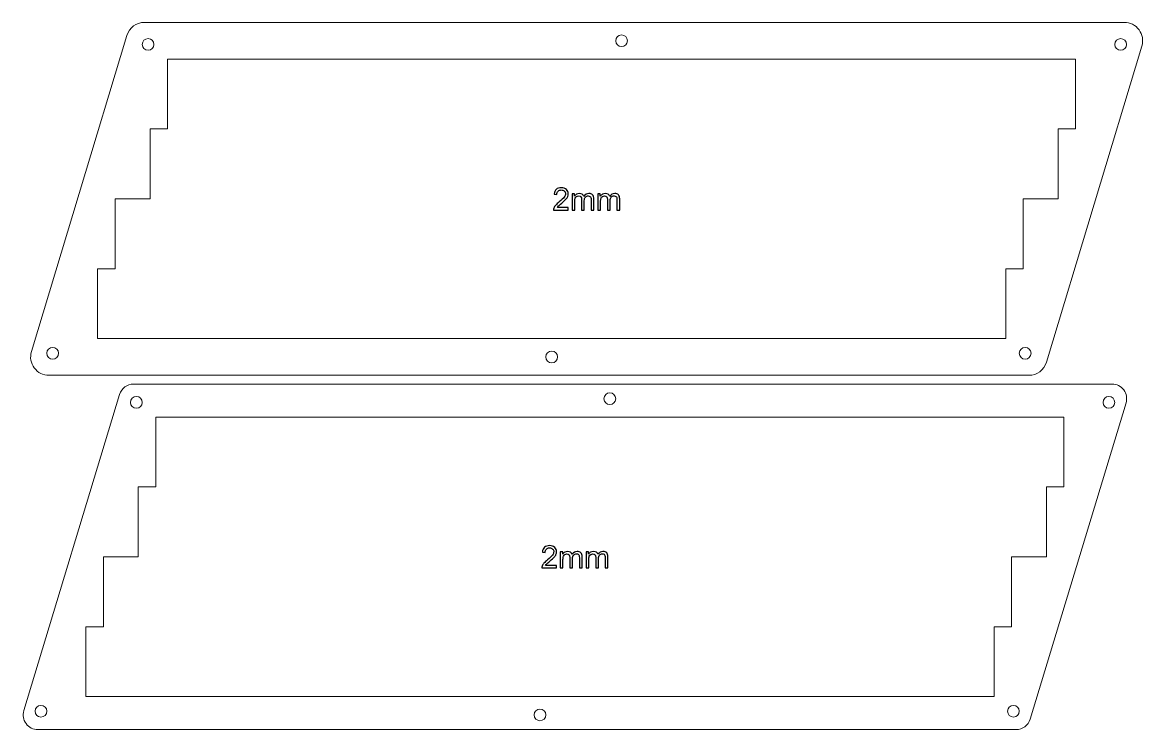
# Model space of a CAD drawing. Header units: millimetres. Extents: x -495 to 462, y -196 to 196.
# Drawn here: x -494.5 to -188.8, y 2 to 194.8 of the extents above; entities that cross this region are included whole.
import ezdxf

# ---------------------------------------------------------------- set-up
doc = ezdxf.new("R2010")
doc.units = ezdxf.units.MM
doc.header["$MEASUREMENT"] = 0
doc.layers.add('Layer 1', color=7, linetype='Continuous')

msp = doc.modelspace()

# ---------------------------------------------------------------- linework, layer by layer
at = {"layer": 'Layer 1', "color": 250, "lineweight": 20}
for points, knots in [([(-461.2453, 194.8317), (-372.1773, 194.8317), (-283.1093, 194.8317), (-194.0413, 194.8317), (-194.0413, 194.8317), (-192.4073, 194.8317), (-191.0014, 194.1246), (-190.0271, 192.8127), (-190.0271, 192.8127), (-189.0529, 191.5009), (-188.7824, 189.9506), (-189.2548, 188.3863), (-189.2548, 188.3863), (-189.2548, 188.3863), (-215.2851, 102.1864), (-215.2851, 102.1864), (-215.2851, 102.1864), (-215.9326, 100.0423), (-217.8319, 98.6318), (-220.0716, 98.6318), (-220.0716, 98.6318), (-220.0716, 98.6318), (-487.2755, 98.6318), (-487.2755, 98.6318), (-487.2755, 98.6318), (-488.9095, 98.6318), (-490.3154, 99.3389), (-491.2897, 100.6507), (-491.2897, 100.6507), (-492.2639, 101.9626), (-492.5344, 103.5129), (-492.062, 105.0772), (-492.062, 105.0772), (-492.062, 105.0772), (-466.0318, 191.2771), (-466.0318, 191.2771), (-466.0318, 191.2771), (-465.3843, 193.4212), (-463.485, 194.8317), (-461.2453, 194.8317)], [0, 0, 0, 0, 0.09090909, 0.09090909, 0.09090909, 0.09090909, 0.18181818, 0.18181818, 0.18181818, 0.18181818, 0.27272727, 0.27272727, 0.27272727, 0.27272727, 0.36363636, 0.36363636, 0.36363636, 0.36363636, 0.45454545, 0.45454545, 0.45454545, 0.45454545, 0.54545455, 0.54545455, 0.54545455, 0.54545455, 0.63636364, 0.63636364, 0.63636364, 0.63636364, 0.72727273, 0.72727273, 0.72727273, 0.72727273, 0.81818182, 0.81818182, 0.81818182, 0.81818182, 1, 1, 1, 1]), ([(-460.2453, 190.4317), (-459.3616, 190.4317), (-458.6453, 189.7154), (-458.6453, 188.8317), (-458.6453, 188.8317), (-458.6453, 187.948), (-459.3616, 187.2317), (-460.2453, 187.2317), (-460.2453, 187.2317), (-461.129, 187.2317), (-461.8453, 187.948), (-461.8453, 188.8317), (-461.8453, 188.8317), (-461.8453, 189.7154), (-461.129, 190.4317), (-460.2453, 190.4317)], [0, 0, 0, 0, 0.2, 0.2, 0.2, 0.2, 0.4, 0.4, 0.4, 0.4, 0.6, 0.6, 0.6, 0.6, 1, 1, 1, 1]), ([(-331.1334, 191.4317), (-330.2497, 191.4317), (-329.5334, 190.7154), (-329.5334, 189.8317), (-329.5334, 189.8317), (-329.5334, 188.948), (-330.2497, 188.2317), (-331.1334, 188.2317), (-331.1334, 188.2317), (-332.0171, 188.2317), (-332.7334, 188.948), (-332.7334, 189.8317), (-332.7334, 189.8317), (-332.7334, 190.7154), (-332.0171, 191.4317), (-331.1334, 191.4317)], [0, 0, 0, 0, 0.2, 0.2, 0.2, 0.2, 0.4, 0.4, 0.4, 0.4, 0.6, 0.6, 0.6, 0.6, 1, 1, 1, 1]), ([(-195.0413, 190.4317), (-195.925, 190.4317), (-196.6413, 189.7154), (-196.6413, 188.8317), (-196.6413, 188.8317), (-196.6413, 187.948), (-195.925, 187.2317), (-195.0413, 187.2317), (-195.0413, 187.2317), (-194.1576, 187.2317), (-193.4413, 187.948), (-193.4413, 188.8317), (-193.4413, 188.8317), (-193.4413, 189.7154), (-194.1576, 190.4317), (-195.0413, 190.4317)], [0, 0, 0, 0, 0.2, 0.2, 0.2, 0.2, 0.4, 0.4, 0.4, 0.4, 0.6, 0.6, 0.6, 0.6, 1, 1, 1, 1]), ([(-454.9584, 184.8317), (-454.9584, 184.8317), (-454.9584, 165.7817), (-454.9584, 165.7817), (-454.9584, 165.7817), (-454.9584, 165.7817), (-459.7209, 165.7817), (-459.7209, 165.7817), (-459.7209, 165.7817), (-459.7209, 165.7817), (-459.7209, 146.7317), (-459.7209, 146.7317), (-459.7209, 146.7317), (-459.7209, 146.7317), (-469.246, 146.7318), (-469.246, 146.7318), (-469.246, 146.7318), (-469.246, 146.7318), (-469.246, 127.6818), (-469.246, 127.6818), (-469.246, 127.6818), (-469.246, 127.6818), (-474.0084, 127.6818), (-474.0084, 127.6818), (-474.0084, 127.6818), (-474.0084, 127.6818), (-474.0084, 108.6318), (-474.0084, 108.6318), (-474.0084, 108.6318), (-474.0084, 108.6318), (-226.3585, 108.6318), (-226.3585, 108.6318), (-226.3585, 108.6318), (-226.3585, 108.6318), (-226.3585, 127.6818), (-226.3585, 127.6818), (-226.3585, 127.6818), (-226.3585, 127.6818), (-221.596, 127.6818), (-221.596, 127.6818), (-221.596, 127.6818), (-221.596, 127.6818), (-221.596, 146.7318), (-221.596, 146.7318), (-221.596, 146.7318), (-221.596, 146.7318), (-212.0709, 146.7317), (-212.0709, 146.7317), (-212.0709, 146.7317), (-212.0709, 146.7317), (-212.0709, 165.7817), (-212.0709, 165.7817), (-212.0709, 165.7817), (-212.0709, 165.7817), (-207.3084, 165.7817), (-207.3084, 165.7817), (-207.3084, 165.7817), (-207.3084, 165.7817), (-207.3084, 184.8317), (-207.3084, 184.8317), (-207.3084, 184.8317), (-289.8584, 184.8317), (-372.4084, 184.8317), (-454.9584, 184.8317)], [0, 0, 0, 0, 0.05882353, 0.05882353, 0.05882353, 0.05882353, 0.11764706, 0.11764706, 0.11764706, 0.11764706, 0.17647059, 0.17647059, 0.17647059, 0.17647059, 0.23529412, 0.23529412, 0.23529412, 0.23529412, 0.29411765, 0.29411765, 0.29411765, 0.29411765, 0.35294118, 0.35294118, 0.35294118, 0.35294118, 0.41176471, 0.41176471, 0.41176471, 0.41176471, 0.47058824, 0.47058824, 0.47058824, 0.47058824, 0.52941176, 0.52941176, 0.52941176, 0.52941176, 0.58823529, 0.58823529, 0.58823529, 0.58823529, 0.64705882, 0.64705882, 0.64705882, 0.64705882, 0.70588235, 0.70588235, 0.70588235, 0.70588235, 0.76470588, 0.76470588, 0.76470588, 0.76470588, 0.82352941, 0.82352941, 0.82352941, 0.82352941, 0.88235294, 0.88235294, 0.88235294, 0.88235294, 1, 1, 1, 1]), ([(-486.2755, 103.0318), (-485.3918, 103.0318), (-484.6755, 103.7481), (-484.6755, 104.6318), (-484.6755, 104.6318), (-484.6755, 105.5155), (-485.3918, 106.2318), (-486.2755, 106.2318), (-486.2755, 106.2318), (-487.1592, 106.2318), (-487.8755, 105.5155), (-487.8755, 104.6318), (-487.8755, 104.6318), (-487.8755, 103.7481), (-487.1592, 103.0318), (-486.2755, 103.0318)], [0, 0, 0, 0, 0.2, 0.2, 0.2, 0.2, 0.4, 0.4, 0.4, 0.4, 0.6, 0.6, 0.6, 0.6, 1, 1, 1, 1]), ([(-350.1834, 105.2318), (-349.2997, 105.2318), (-348.5834, 104.5155), (-348.5834, 103.6318), (-348.5834, 103.6318), (-348.5834, 102.7481), (-349.2997, 102.0318), (-350.1834, 102.0318), (-350.1834, 102.0318), (-351.0671, 102.0318), (-351.7834, 102.7481), (-351.7834, 103.6318), (-351.7834, 103.6318), (-351.7834, 104.5155), (-351.0671, 105.2318), (-350.1834, 105.2318)], [0, 0, 0, 0, 0.2, 0.2, 0.2, 0.2, 0.4, 0.4, 0.4, 0.4, 0.6, 0.6, 0.6, 0.6, 1, 1, 1, 1]), ([(-221.0716, 103.0318), (-221.9553, 103.0318), (-222.6716, 103.7481), (-222.6716, 104.6318), (-222.6716, 104.6318), (-222.6716, 105.5155), (-221.9553, 106.2318), (-221.0716, 106.2318), (-221.0716, 106.2318), (-220.1879, 106.2318), (-219.4716, 105.5155), (-219.4716, 104.6318), (-219.4716, 104.6318), (-219.4716, 103.7481), (-220.1879, 103.0318), (-221.0716, 103.0318)], [0, 0, 0, 0, 0.2, 0.2, 0.2, 0.2, 0.4, 0.4, 0.4, 0.4, 0.6, 0.6, 0.6, 0.6, 1, 1, 1, 1]), ([(-494.1474, 7.2011), (-494.1474, 7.2011), (-468.0221, 93.4011), (-468.0221, 93.4011), (-468.0221, 93.4011), (-467.5028, 95.1145), (-465.9844, 96.2409), (-464.194, 96.2409), (-464.194, 96.2409), (-464.194, 96.2409), (-197.4034, 96.2409), (-197.4034, 96.2409), (-197.4034, 96.2409), (-196.0955, 96.2409), (-194.9701, 95.6745), (-194.1908, 94.6241), (-194.1908, 94.6241), (-193.4116, 93.5736), (-193.1959, 92.3324), (-193.5753, 91.0807), (-193.5753, 91.0807), (-193.5753, 91.0807), (-219.7007, 4.8807), (-219.7007, 4.8807), (-219.7007, 4.8807), (-220.22, 3.1673), (-221.7384, 2.0409), (-223.5288, 2.0409), (-223.5288, 2.0409), (-223.5288, 2.0409), (-490.3193, 2.0409), (-490.3193, 2.0409), (-490.3193, 2.0409), (-491.6272, 2.0409), (-492.7526, 2.6073), (-493.5319, 3.6577), (-493.5319, 3.6577), (-494.3111, 4.7082), (-494.5268, 5.9494), (-494.1474, 7.2011)], [0, 0, 0, 0, 0.09090909, 0.09090909, 0.09090909, 0.09090909, 0.18181818, 0.18181818, 0.18181818, 0.18181818, 0.27272727, 0.27272727, 0.27272727, 0.27272727, 0.36363636, 0.36363636, 0.36363636, 0.36363636, 0.45454545, 0.45454545, 0.45454545, 0.45454545, 0.54545455, 0.54545455, 0.54545455, 0.54545455, 0.63636364, 0.63636364, 0.63636364, 0.63636364, 0.72727273, 0.72727273, 0.72727273, 0.72727273, 0.81818182, 0.81818182, 0.81818182, 0.81818182, 1, 1, 1, 1]), ([(-463.4482, 92.8409), (-462.5645, 92.8409), (-461.8482, 92.1246), (-461.8482, 91.2409), (-461.8482, 91.2409), (-461.8482, 90.3572), (-462.5645, 89.6409), (-463.4482, 89.6409), (-463.4482, 89.6409), (-464.3319, 89.6409), (-465.0482, 90.3572), (-465.0482, 91.2409), (-465.0482, 91.2409), (-465.0482, 92.1246), (-464.3319, 92.8409), (-463.4482, 92.8409)], [0, 0, 0, 0, 0.2, 0.2, 0.2, 0.2, 0.4, 0.4, 0.4, 0.4, 0.6, 0.6, 0.6, 0.6, 1, 1, 1, 1]), ([(-334.3363, 93.8409), (-333.4526, 93.8409), (-332.7363, 93.1246), (-332.7363, 92.2409), (-332.7363, 92.2409), (-332.7363, 91.3572), (-333.4526, 90.6409), (-334.3363, 90.6409), (-334.3363, 90.6409), (-335.22, 90.6409), (-335.9363, 91.3572), (-335.9363, 92.2409), (-335.9363, 92.2409), (-335.9363, 93.1246), (-335.22, 93.8409), (-334.3363, 93.8409)], [0, 0, 0, 0, 0.2, 0.2, 0.2, 0.2, 0.4, 0.4, 0.4, 0.4, 0.6, 0.6, 0.6, 0.6, 1, 1, 1, 1]), ([(-198.2442, 92.8409), (-199.1279, 92.8409), (-199.8442, 92.1246), (-199.8442, 91.2409), (-199.8442, 91.2409), (-199.8442, 90.3572), (-199.1279, 89.6409), (-198.2442, 89.6409), (-198.2442, 89.6409), (-197.3605, 89.6409), (-196.6442, 90.3572), (-196.6442, 91.2409), (-196.6442, 91.2409), (-196.6442, 92.1246), (-197.3605, 92.8409), (-198.2442, 92.8409)], [0, 0, 0, 0, 0.2, 0.2, 0.2, 0.2, 0.4, 0.4, 0.4, 0.4, 0.6, 0.6, 0.6, 0.6, 1, 1, 1, 1]), ([(-458.1613, 87.2408), (-458.1613, 87.2408), (-210.5113, 87.2408), (-210.5113, 87.2408), (-210.5113, 87.2408), (-210.5113, 87.2408), (-210.5113, 68.1908), (-210.5113, 68.1908), (-210.5113, 68.1908), (-210.5113, 68.1908), (-215.2738, 68.1908), (-215.2738, 68.1908), (-215.2738, 68.1908), (-215.2738, 68.1908), (-215.2738, 49.1408), (-215.2738, 49.1408), (-215.2738, 49.1408), (-215.2738, 49.1408), (-224.7989, 49.1409), (-224.7989, 49.1409), (-224.7989, 49.1409), (-224.7989, 49.1409), (-224.7989, 30.0909), (-224.7989, 30.0909), (-224.7989, 30.0909), (-224.7989, 30.0909), (-229.5614, 30.0909), (-229.5614, 30.0909), (-229.5614, 30.0909), (-229.5614, 30.0909), (-229.5614, 11.0409), (-229.5614, 11.0409), (-229.5614, 11.0409), (-229.5614, 11.0409), (-477.2113, 11.0409), (-477.2113, 11.0409), (-477.2113, 11.0409), (-477.2113, 11.0409), (-477.2113, 30.0909), (-477.2113, 30.0909), (-477.2113, 30.0909), (-477.2113, 30.0909), (-472.4489, 30.0909), (-472.4489, 30.0909), (-472.4489, 30.0909), (-472.4489, 30.0909), (-472.4489, 49.1409), (-472.4489, 49.1409), (-472.4489, 49.1409), (-472.4489, 49.1409), (-462.9238, 49.1408), (-462.9238, 49.1408), (-462.9238, 49.1408), (-462.9238, 49.1408), (-462.9238, 68.1908), (-462.9238, 68.1908), (-462.9238, 68.1908), (-462.9238, 68.1908), (-458.1613, 68.1908), (-458.1613, 68.1908), (-458.1613, 68.1908), (-458.1613, 68.1908), (-458.1613, 87.2408), (-458.1613, 87.2408)], [0, 0, 0, 0, 0.05882353, 0.05882353, 0.05882353, 0.05882353, 0.11764706, 0.11764706, 0.11764706, 0.11764706, 0.17647059, 0.17647059, 0.17647059, 0.17647059, 0.23529412, 0.23529412, 0.23529412, 0.23529412, 0.29411765, 0.29411765, 0.29411765, 0.29411765, 0.35294118, 0.35294118, 0.35294118, 0.35294118, 0.41176471, 0.41176471, 0.41176471, 0.41176471, 0.47058824, 0.47058824, 0.47058824, 0.47058824, 0.52941176, 0.52941176, 0.52941176, 0.52941176, 0.58823529, 0.58823529, 0.58823529, 0.58823529, 0.64705882, 0.64705882, 0.64705882, 0.64705882, 0.70588235, 0.70588235, 0.70588235, 0.70588235, 0.76470588, 0.76470588, 0.76470588, 0.76470588, 0.82352941, 0.82352941, 0.82352941, 0.82352941, 0.88235294, 0.88235294, 0.88235294, 0.88235294, 1, 1, 1, 1]), ([(-489.4784, 5.441), (-488.5947, 5.441), (-487.8784, 6.1573), (-487.8784, 7.041), (-487.8784, 7.041), (-487.8784, 7.9247), (-488.5947, 8.641), (-489.4784, 8.641), (-489.4784, 8.641), (-490.3621, 8.641), (-491.0784, 7.9247), (-491.0784, 7.041), (-491.0784, 7.041), (-491.0784, 6.1573), (-490.3621, 5.441), (-489.4784, 5.441)], [0, 0, 0, 0, 0.2, 0.2, 0.2, 0.2, 0.4, 0.4, 0.4, 0.4, 0.6, 0.6, 0.6, 0.6, 1, 1, 1, 1]), ([(-353.3863, 7.641), (-352.5026, 7.641), (-351.7863, 6.9247), (-351.7863, 6.041), (-351.7863, 6.041), (-351.7863, 5.1573), (-352.5026, 4.441), (-353.3863, 4.441), (-353.3863, 4.441), (-354.27, 4.441), (-354.9863, 5.1573), (-354.9863, 6.041), (-354.9863, 6.041), (-354.9863, 6.9247), (-354.27, 7.641), (-353.3863, 7.641)], [0, 0, 0, 0, 0.2, 0.2, 0.2, 0.2, 0.4, 0.4, 0.4, 0.4, 0.6, 0.6, 0.6, 0.6, 1, 1, 1, 1]), ([(-224.2745, 5.441), (-225.1582, 5.441), (-225.8745, 6.1573), (-225.8745, 7.041), (-225.8745, 7.041), (-225.8745, 7.9247), (-225.1582, 8.641), (-224.2745, 8.641), (-224.2745, 8.641), (-223.3908, 8.641), (-222.6745, 7.9247), (-222.6745, 7.041), (-222.6745, 7.041), (-222.6745, 6.1573), (-223.3908, 5.441), (-224.2745, 5.441)], [0, 0, 0, 0, 0.2, 0.2, 0.2, 0.2, 0.4, 0.4, 0.4, 0.4, 0.6, 0.6, 0.6, 0.6, 1, 1, 1, 1])]:
    msp.add_open_spline(points, degree=3, knots=knots, dxfattribs=at)
at = {"layer": 'Layer 1'}
for points, knots in [([(-345.6601, 144.3991), (-345.6601, 144.3991), (-345.6601, 143.6879), (-345.6601, 143.6879), (-345.6601, 143.6879), (-345.6601, 143.6879), (-349.6734, 143.6879), (-349.6734, 143.6879), (-349.6734, 143.6879), (-349.679, 143.8671), (-349.6494, 144.0393), (-349.5859, 144.2058), (-349.5859, 144.2058), (-349.4829, 144.4781), (-349.3178, 144.7476), (-349.0906, 145.0115), (-349.0906, 145.0115), (-348.8634, 145.2754), (-348.5388, 145.5802), (-348.1169, 145.9259), (-348.1169, 145.9259), (-347.4607, 146.4664), (-347.0148, 146.894), (-346.782, 147.21), (-346.782, 147.21), (-346.5477, 147.5261), (-346.4306, 147.8253), (-346.4306, 148.1075), (-346.4306, 148.1075), (-346.4306, 148.4024), (-346.5365, 148.6508), (-346.7481, 148.854), (-346.7481, 148.854), (-346.9598, 149.0558), (-347.2364, 149.1574), (-347.5764, 149.1574), (-347.5764, 149.1574), (-347.9363, 149.1574), (-348.2241, 149.0501), (-348.44, 148.8357), (-348.44, 148.8357), (-348.656, 148.6226), (-348.7646, 148.3262), (-348.7674, 147.9467), (-348.7674, 147.9467), (-348.7674, 147.9467), (-349.5294, 148.0229), (-349.5294, 148.0229), (-349.5294, 148.0229), (-349.4772, 148.5929), (-349.2797, 149.0276), (-348.9382, 149.3267), (-348.9382, 149.3267), (-348.5953, 149.6259), (-348.1367, 149.7755), (-347.5595, 149.7755), (-347.5595, 149.7755), (-346.9781, 149.7755), (-346.5167, 149.6146), (-346.178, 149.2914), (-346.178, 149.2914), (-345.838, 148.9683), (-345.6686, 148.5675), (-345.6686, 148.0906), (-345.6686, 148.0906), (-345.6686, 147.8479), (-345.718, 147.6094), (-345.8182, 147.3751), (-345.8182, 147.3751), (-345.917, 147.1395), (-346.0821, 146.8925), (-346.3121, 146.6329), (-346.3121, 146.6329), (-346.5435, 146.3747), (-346.9259, 146.0177), (-347.4593, 145.5661), (-347.4593, 145.5661), (-347.9066, 145.1907), (-348.1945, 144.9367), (-348.3215, 144.8027), (-348.3215, 144.8027), (-348.4485, 144.6686), (-348.5529, 144.5346), (-348.6362, 144.3991), (-348.6362, 144.3991), (-348.6362, 144.3991), (-345.6601, 144.3991), (-345.6601, 144.3991)], [0, 0, 0, 0, 0.04347826, 0.04347826, 0.04347826, 0.04347826, 0.08695652, 0.08695652, 0.08695652, 0.08695652, 0.13043478, 0.13043478, 0.13043478, 0.13043478, 0.17391304, 0.17391304, 0.17391304, 0.17391304, 0.2173913, 0.2173913, 0.2173913, 0.2173913, 0.26086957, 0.26086957, 0.26086957, 0.26086957, 0.30434783, 0.30434783, 0.30434783, 0.30434783, 0.34782609, 0.34782609, 0.34782609, 0.34782609, 0.39130435, 0.39130435, 0.39130435, 0.39130435, 0.43478261, 0.43478261, 0.43478261, 0.43478261, 0.47826087, 0.47826087, 0.47826087, 0.47826087, 0.52173913, 0.52173913, 0.52173913, 0.52173913, 0.56521739, 0.56521739, 0.56521739, 0.56521739, 0.60869565, 0.60869565, 0.60869565, 0.60869565, 0.65217391, 0.65217391, 0.65217391, 0.65217391, 0.69565217, 0.69565217, 0.69565217, 0.69565217, 0.73913043, 0.73913043, 0.73913043, 0.73913043, 0.7826087, 0.7826087, 0.7826087, 0.7826087, 0.82608696, 0.82608696, 0.82608696, 0.82608696, 0.86956522, 0.86956522, 0.86956522, 0.86956522, 0.91304348, 0.91304348, 0.91304348, 0.91304348, 1, 1, 1, 1]), ([(-344.6512, 143.6879), (-344.6512, 143.6879), (-344.6512, 148.0821), (-344.6512, 148.0821), (-344.6512, 148.0821), (-344.6512, 148.0821), (-343.9823, 148.0821), (-343.9823, 148.0821), (-343.9823, 148.0821), (-343.9823, 148.0821), (-343.9823, 147.4612), (-343.9823, 147.4612), (-343.9823, 147.4612), (-343.8455, 147.6757), (-343.662, 147.8493), (-343.4334, 147.9791), (-343.4334, 147.9791), (-343.2048, 148.1103), (-342.9452, 148.1753), (-342.6531, 148.1753), (-342.6531, 148.1753), (-342.3285, 148.1753), (-342.0618, 148.1075), (-341.8544, 147.9735), (-341.8544, 147.9735), (-341.6469, 147.838), (-341.5002, 147.6503), (-341.4155, 147.4076), (-341.4155, 147.4076), (-341.0656, 147.9198), (-340.6126, 148.1753), (-340.0538, 148.1753), (-340.0538, 148.1753), (-339.6163, 148.1753), (-339.2791, 148.0553), (-339.0448, 147.814), (-339.0448, 147.814), (-338.8092, 147.5727), (-338.6906, 147.2016), (-338.6906, 146.7006), (-338.6906, 146.7006), (-338.6906, 146.7006), (-338.6906, 143.6879), (-338.6906, 143.6879), (-338.6906, 143.6879), (-338.6906, 143.6879), (-339.4357, 143.6879), (-339.4357, 143.6879), (-339.4357, 143.6879), (-339.4357, 143.6879), (-339.4357, 146.4537), (-339.4357, 146.4537), (-339.4357, 146.4537), (-339.4357, 146.75), (-339.4611, 146.9645), (-339.5091, 147.0957), (-339.5091, 147.0957), (-339.5571, 147.227), (-339.6446, 147.3314), (-339.773, 147.4118), (-339.773, 147.4118), (-339.9, 147.4923), (-340.0495, 147.5318), (-340.2203, 147.5318), (-340.2203, 147.5318), (-340.5307, 147.5318), (-340.7876, 147.4288), (-340.9922, 147.2242), (-340.9922, 147.2242), (-341.1968, 147.0181), (-341.2984, 146.6893), (-341.2984, 146.2378), (-341.2984, 146.2378), (-341.2984, 146.2378), (-341.2984, 143.6879), (-341.2984, 143.6879), (-341.2984, 143.6879), (-341.2984, 143.6879), (-342.0435, 143.6879), (-342.0435, 143.6879), (-342.0435, 143.6879), (-342.0435, 143.6879), (-342.0435, 146.5398), (-342.0435, 146.5398), (-342.0435, 146.5398), (-342.0435, 146.87), (-342.1041, 147.1183), (-342.2255, 147.2834), (-342.2255, 147.2834), (-342.3468, 147.4485), (-342.5458, 147.5318), (-342.821, 147.5318), (-342.821, 147.5318), (-343.0298, 147.5318), (-343.2231, 147.4767), (-343.4009, 147.3667), (-343.4009, 147.3667), (-343.5787, 147.2566), (-343.7072, 147.0957), (-343.7876, 146.8827), (-343.7876, 146.8827), (-343.8666, 146.671), (-343.9061, 146.3648), (-343.9061, 145.9654), (-343.9061, 145.9654), (-343.9061, 145.9654), (-343.9061, 143.6879), (-343.9061, 143.6879), (-343.9061, 143.6879), (-343.9061, 143.6879), (-344.6512, 143.6879), (-344.6512, 143.6879)], [0, 0, 0, 0, 0.03448276, 0.03448276, 0.03448276, 0.03448276, 0.06896552, 0.06896552, 0.06896552, 0.06896552, 0.10344828, 0.10344828, 0.10344828, 0.10344828, 0.13793103, 0.13793103, 0.13793103, 0.13793103, 0.17241379, 0.17241379, 0.17241379, 0.17241379, 0.20689655, 0.20689655, 0.20689655, 0.20689655, 0.24137931, 0.24137931, 0.24137931, 0.24137931, 0.27586207, 0.27586207, 0.27586207, 0.27586207, 0.31034483, 0.31034483, 0.31034483, 0.31034483, 0.34482759, 0.34482759, 0.34482759, 0.34482759, 0.37931034, 0.37931034, 0.37931034, 0.37931034, 0.4137931, 0.4137931, 0.4137931, 0.4137931, 0.44827586, 0.44827586, 0.44827586, 0.44827586, 0.48275862, 0.48275862, 0.48275862, 0.48275862, 0.51724138, 0.51724138, 0.51724138, 0.51724138, 0.55172414, 0.55172414, 0.55172414, 0.55172414, 0.5862069, 0.5862069, 0.5862069, 0.5862069, 0.62068966, 0.62068966, 0.62068966, 0.62068966, 0.65517241, 0.65517241, 0.65517241, 0.65517241, 0.68965517, 0.68965517, 0.68965517, 0.68965517, 0.72413793, 0.72413793, 0.72413793, 0.72413793, 0.75862069, 0.75862069, 0.75862069, 0.75862069, 0.79310345, 0.79310345, 0.79310345, 0.79310345, 0.82758621, 0.82758621, 0.82758621, 0.82758621, 0.86206897, 0.86206897, 0.86206897, 0.86206897, 0.89655172, 0.89655172, 0.89655172, 0.89655172, 0.93103448, 0.93103448, 0.93103448, 0.93103448, 1, 1, 1, 1]), ([(-337.5984, 143.6879), (-337.5984, 143.6879), (-337.5984, 148.0821), (-337.5984, 148.0821), (-337.5984, 148.0821), (-337.5984, 148.0821), (-336.9295, 148.0821), (-336.9295, 148.0821), (-336.9295, 148.0821), (-336.9295, 148.0821), (-336.9295, 147.4612), (-336.9295, 147.4612), (-336.9295, 147.4612), (-336.7927, 147.6757), (-336.6092, 147.8493), (-336.3806, 147.9791), (-336.3806, 147.9791), (-336.152, 148.1103), (-335.8924, 148.1753), (-335.6003, 148.1753), (-335.6003, 148.1753), (-335.2757, 148.1753), (-335.009, 148.1075), (-334.8016, 147.9735), (-334.8016, 147.9735), (-334.5941, 147.838), (-334.4474, 147.6503), (-334.3627, 147.4076), (-334.3627, 147.4076), (-334.0128, 147.9198), (-333.5598, 148.1753), (-333.001, 148.1753), (-333.001, 148.1753), (-332.5635, 148.1753), (-332.2263, 148.0553), (-331.992, 147.814), (-331.992, 147.814), (-331.7564, 147.5727), (-331.6378, 147.2016), (-331.6378, 146.7006), (-331.6378, 146.7006), (-331.6378, 146.7006), (-331.6378, 143.6879), (-331.6378, 143.6879), (-331.6378, 143.6879), (-331.6378, 143.6879), (-332.3829, 143.6879), (-332.3829, 143.6879), (-332.3829, 143.6879), (-332.3829, 143.6879), (-332.3829, 146.4537), (-332.3829, 146.4537), (-332.3829, 146.4537), (-332.3829, 146.75), (-332.4083, 146.9645), (-332.4563, 147.0957), (-332.4563, 147.0957), (-332.5043, 147.227), (-332.5918, 147.3314), (-332.7202, 147.4118), (-332.7202, 147.4118), (-332.8472, 147.4923), (-332.9967, 147.5318), (-333.1675, 147.5318), (-333.1675, 147.5318), (-333.4779, 147.5318), (-333.7348, 147.4288), (-333.9394, 147.2242), (-333.9394, 147.2242), (-334.144, 147.0181), (-334.2456, 146.6893), (-334.2456, 146.2378), (-334.2456, 146.2378), (-334.2456, 146.2378), (-334.2456, 143.6879), (-334.2456, 143.6879), (-334.2456, 143.6879), (-334.2456, 143.6879), (-334.9907, 143.6879), (-334.9907, 143.6879), (-334.9907, 143.6879), (-334.9907, 143.6879), (-334.9907, 146.5398), (-334.9907, 146.5398), (-334.9907, 146.5398), (-334.9907, 146.87), (-335.0513, 147.1183), (-335.1727, 147.2834), (-335.1727, 147.2834), (-335.294, 147.4485), (-335.493, 147.5318), (-335.7682, 147.5318), (-335.7682, 147.5318), (-335.977, 147.5318), (-336.1703, 147.4767), (-336.3481, 147.3667), (-336.3481, 147.3667), (-336.5259, 147.2566), (-336.6544, 147.0957), (-336.7348, 146.8827), (-336.7348, 146.8827), (-336.8138, 146.671), (-336.8533, 146.3648), (-336.8533, 145.9654), (-336.8533, 145.9654), (-336.8533, 145.9654), (-336.8533, 143.6879), (-336.8533, 143.6879), (-336.8533, 143.6879), (-336.8533, 143.6879), (-337.5984, 143.6879), (-337.5984, 143.6879)], [0, 0, 0, 0, 0.03448276, 0.03448276, 0.03448276, 0.03448276, 0.06896552, 0.06896552, 0.06896552, 0.06896552, 0.10344828, 0.10344828, 0.10344828, 0.10344828, 0.13793103, 0.13793103, 0.13793103, 0.13793103, 0.17241379, 0.17241379, 0.17241379, 0.17241379, 0.20689655, 0.20689655, 0.20689655, 0.20689655, 0.24137931, 0.24137931, 0.24137931, 0.24137931, 0.27586207, 0.27586207, 0.27586207, 0.27586207, 0.31034483, 0.31034483, 0.31034483, 0.31034483, 0.34482759, 0.34482759, 0.34482759, 0.34482759, 0.37931034, 0.37931034, 0.37931034, 0.37931034, 0.4137931, 0.4137931, 0.4137931, 0.4137931, 0.44827586, 0.44827586, 0.44827586, 0.44827586, 0.48275862, 0.48275862, 0.48275862, 0.48275862, 0.51724138, 0.51724138, 0.51724138, 0.51724138, 0.55172414, 0.55172414, 0.55172414, 0.55172414, 0.5862069, 0.5862069, 0.5862069, 0.5862069, 0.62068966, 0.62068966, 0.62068966, 0.62068966, 0.65517241, 0.65517241, 0.65517241, 0.65517241, 0.68965517, 0.68965517, 0.68965517, 0.68965517, 0.72413793, 0.72413793, 0.72413793, 0.72413793, 0.75862069, 0.75862069, 0.75862069, 0.75862069, 0.79310345, 0.79310345, 0.79310345, 0.79310345, 0.82758621, 0.82758621, 0.82758621, 0.82758621, 0.86206897, 0.86206897, 0.86206897, 0.86206897, 0.89655172, 0.89655172, 0.89655172, 0.89655172, 0.93103448, 0.93103448, 0.93103448, 0.93103448, 1, 1, 1, 1]), ([(-348.863, 46.8083), (-348.863, 46.8083), (-348.863, 46.0971), (-348.863, 46.0971), (-348.863, 46.0971), (-348.863, 46.0971), (-352.8763, 46.0971), (-352.8763, 46.0971), (-352.8763, 46.0971), (-352.8819, 46.2763), (-352.8523, 46.4485), (-352.7888, 46.615), (-352.7888, 46.615), (-352.6858, 46.8873), (-352.5207, 47.1568), (-352.2935, 47.4207), (-352.2935, 47.4207), (-352.0663, 47.6846), (-351.7417, 47.9894), (-351.3198, 48.3351), (-351.3198, 48.3351), (-350.6636, 48.8756), (-350.2177, 49.3032), (-349.9849, 49.6192), (-349.9849, 49.6192), (-349.7506, 49.9353), (-349.6335, 50.2345), (-349.6335, 50.5167), (-349.6335, 50.5167), (-349.6335, 50.8116), (-349.7394, 51.06), (-349.951, 51.2632), (-349.951, 51.2632), (-350.1627, 51.465), (-350.4393, 51.5666), (-350.7793, 51.5666), (-350.7793, 51.5666), (-351.1392, 51.5666), (-351.427, 51.4593), (-351.6429, 51.2449), (-351.6429, 51.2449), (-351.8589, 51.0318), (-351.9675, 50.7354), (-351.9703, 50.3559), (-351.9703, 50.3559), (-351.9703, 50.3559), (-352.7323, 50.4321), (-352.7323, 50.4321), (-352.7323, 50.4321), (-352.6801, 51.0021), (-352.4826, 51.4368), (-352.1411, 51.7359), (-352.1411, 51.7359), (-351.7982, 52.0351), (-351.3396, 52.1847), (-350.7624, 52.1847), (-350.7624, 52.1847), (-350.181, 52.1847), (-349.7196, 52.0238), (-349.3809, 51.7006), (-349.3809, 51.7006), (-349.0409, 51.3775), (-348.8715, 50.9767), (-348.8715, 50.4998), (-348.8715, 50.4998), (-348.8715, 50.2571), (-348.9209, 50.0186), (-349.0211, 49.7843), (-349.0211, 49.7843), (-349.1199, 49.5487), (-349.285, 49.3017), (-349.515, 49.0421), (-349.515, 49.0421), (-349.7464, 48.7839), (-350.1288, 48.4269), (-350.6622, 47.9753), (-350.6622, 47.9753), (-351.1095, 47.5999), (-351.3974, 47.3459), (-351.5244, 47.2119), (-351.5244, 47.2119), (-351.6514, 47.0778), (-351.7558, 46.9438), (-351.8391, 46.8083), (-351.8391, 46.8083), (-351.8391, 46.8083), (-348.863, 46.8083), (-348.863, 46.8083)], [0, 0, 0, 0, 0.04347826, 0.04347826, 0.04347826, 0.04347826, 0.08695652, 0.08695652, 0.08695652, 0.08695652, 0.13043478, 0.13043478, 0.13043478, 0.13043478, 0.17391304, 0.17391304, 0.17391304, 0.17391304, 0.2173913, 0.2173913, 0.2173913, 0.2173913, 0.26086957, 0.26086957, 0.26086957, 0.26086957, 0.30434783, 0.30434783, 0.30434783, 0.30434783, 0.34782609, 0.34782609, 0.34782609, 0.34782609, 0.39130435, 0.39130435, 0.39130435, 0.39130435, 0.43478261, 0.43478261, 0.43478261, 0.43478261, 0.47826087, 0.47826087, 0.47826087, 0.47826087, 0.52173913, 0.52173913, 0.52173913, 0.52173913, 0.56521739, 0.56521739, 0.56521739, 0.56521739, 0.60869565, 0.60869565, 0.60869565, 0.60869565, 0.65217391, 0.65217391, 0.65217391, 0.65217391, 0.69565217, 0.69565217, 0.69565217, 0.69565217, 0.73913043, 0.73913043, 0.73913043, 0.73913043, 0.7826087, 0.7826087, 0.7826087, 0.7826087, 0.82608696, 0.82608696, 0.82608696, 0.82608696, 0.86956522, 0.86956522, 0.86956522, 0.86956522, 0.91304348, 0.91304348, 0.91304348, 0.91304348, 1, 1, 1, 1]), ([(-347.8541, 46.0971), (-347.8541, 46.0971), (-347.8541, 50.4913), (-347.8541, 50.4913), (-347.8541, 50.4913), (-347.8541, 50.4913), (-347.1852, 50.4913), (-347.1852, 50.4913), (-347.1852, 50.4913), (-347.1852, 50.4913), (-347.1852, 49.8704), (-347.1852, 49.8704), (-347.1852, 49.8704), (-347.0484, 50.0849), (-346.8649, 50.2585), (-346.6363, 50.3883), (-346.6363, 50.3883), (-346.4077, 50.5195), (-346.1481, 50.5845), (-345.856, 50.5845), (-345.856, 50.5845), (-345.5314, 50.5845), (-345.2647, 50.5167), (-345.0573, 50.3827), (-345.0573, 50.3827), (-344.8498, 50.2472), (-344.7031, 50.0595), (-344.6184, 49.8168), (-344.6184, 49.8168), (-344.2685, 50.329), (-343.8155, 50.5845), (-343.2567, 50.5845), (-343.2567, 50.5845), (-342.8192, 50.5845), (-342.482, 50.4645), (-342.2477, 50.2232), (-342.2477, 50.2232), (-342.0121, 49.9819), (-341.8935, 49.6108), (-341.8935, 49.1098), (-341.8935, 49.1098), (-341.8935, 49.1098), (-341.8935, 46.0971), (-341.8935, 46.0971), (-341.8935, 46.0971), (-341.8935, 46.0971), (-342.6386, 46.0971), (-342.6386, 46.0971), (-342.6386, 46.0971), (-342.6386, 46.0971), (-342.6386, 48.8629), (-342.6386, 48.8629), (-342.6386, 48.8629), (-342.6386, 49.1592), (-342.664, 49.3737), (-342.712, 49.5049), (-342.712, 49.5049), (-342.76, 49.6362), (-342.8475, 49.7406), (-342.9759, 49.821), (-342.9759, 49.821), (-343.1029, 49.9015), (-343.2524, 49.941), (-343.4232, 49.941), (-343.4232, 49.941), (-343.7336, 49.941), (-343.9905, 49.838), (-344.1951, 49.6334), (-344.1951, 49.6334), (-344.3997, 49.4273), (-344.5013, 49.0985), (-344.5013, 48.647), (-344.5013, 48.647), (-344.5013, 48.647), (-344.5013, 46.0971), (-344.5013, 46.0971), (-344.5013, 46.0971), (-344.5013, 46.0971), (-345.2464, 46.0971), (-345.2464, 46.0971), (-345.2464, 46.0971), (-345.2464, 46.0971), (-345.2464, 48.949), (-345.2464, 48.949), (-345.2464, 48.949), (-345.2464, 49.2792), (-345.307, 49.5275), (-345.4284, 49.6926), (-345.4284, 49.6926), (-345.5497, 49.8577), (-345.7487, 49.941), (-346.0239, 49.941), (-346.0239, 49.941), (-346.2327, 49.941), (-346.426, 49.8859), (-346.6038, 49.7759), (-346.6038, 49.7759), (-346.7816, 49.6658), (-346.9101, 49.5049), (-346.9905, 49.2919), (-346.9905, 49.2919), (-347.0695, 49.0802), (-347.109, 48.774), (-347.109, 48.3746), (-347.109, 48.3746), (-347.109, 48.3746), (-347.109, 46.0971), (-347.109, 46.0971), (-347.109, 46.0971), (-347.109, 46.0971), (-347.8541, 46.0971), (-347.8541, 46.0971)], [0, 0, 0, 0, 0.03448276, 0.03448276, 0.03448276, 0.03448276, 0.06896552, 0.06896552, 0.06896552, 0.06896552, 0.10344828, 0.10344828, 0.10344828, 0.10344828, 0.13793103, 0.13793103, 0.13793103, 0.13793103, 0.17241379, 0.17241379, 0.17241379, 0.17241379, 0.20689655, 0.20689655, 0.20689655, 0.20689655, 0.24137931, 0.24137931, 0.24137931, 0.24137931, 0.27586207, 0.27586207, 0.27586207, 0.27586207, 0.31034483, 0.31034483, 0.31034483, 0.31034483, 0.34482759, 0.34482759, 0.34482759, 0.34482759, 0.37931034, 0.37931034, 0.37931034, 0.37931034, 0.4137931, 0.4137931, 0.4137931, 0.4137931, 0.44827586, 0.44827586, 0.44827586, 0.44827586, 0.48275862, 0.48275862, 0.48275862, 0.48275862, 0.51724138, 0.51724138, 0.51724138, 0.51724138, 0.55172414, 0.55172414, 0.55172414, 0.55172414, 0.5862069, 0.5862069, 0.5862069, 0.5862069, 0.62068966, 0.62068966, 0.62068966, 0.62068966, 0.65517241, 0.65517241, 0.65517241, 0.65517241, 0.68965517, 0.68965517, 0.68965517, 0.68965517, 0.72413793, 0.72413793, 0.72413793, 0.72413793, 0.75862069, 0.75862069, 0.75862069, 0.75862069, 0.79310345, 0.79310345, 0.79310345, 0.79310345, 0.82758621, 0.82758621, 0.82758621, 0.82758621, 0.86206897, 0.86206897, 0.86206897, 0.86206897, 0.89655172, 0.89655172, 0.89655172, 0.89655172, 0.93103448, 0.93103448, 0.93103448, 0.93103448, 1, 1, 1, 1]), ([(-340.8013, 46.0971), (-340.8013, 46.0971), (-340.8013, 50.4913), (-340.8013, 50.4913), (-340.8013, 50.4913), (-340.8013, 50.4913), (-340.1324, 50.4913), (-340.1324, 50.4913), (-340.1324, 50.4913), (-340.1324, 50.4913), (-340.1324, 49.8704), (-340.1324, 49.8704), (-340.1324, 49.8704), (-339.9956, 50.0849), (-339.8121, 50.2585), (-339.5835, 50.3883), (-339.5835, 50.3883), (-339.3549, 50.5195), (-339.0953, 50.5845), (-338.8032, 50.5845), (-338.8032, 50.5845), (-338.4786, 50.5845), (-338.2119, 50.5167), (-338.0045, 50.3827), (-338.0045, 50.3827), (-337.797, 50.2472), (-337.6503, 50.0595), (-337.5656, 49.8168), (-337.5656, 49.8168), (-337.2157, 50.329), (-336.7627, 50.5845), (-336.2039, 50.5845), (-336.2039, 50.5845), (-335.7664, 50.5845), (-335.4292, 50.4645), (-335.1949, 50.2232), (-335.1949, 50.2232), (-334.9593, 49.9819), (-334.8407, 49.6108), (-334.8407, 49.1098), (-334.8407, 49.1098), (-334.8407, 49.1098), (-334.8407, 46.0971), (-334.8407, 46.0971), (-334.8407, 46.0971), (-334.8407, 46.0971), (-335.5858, 46.0971), (-335.5858, 46.0971), (-335.5858, 46.0971), (-335.5858, 46.0971), (-335.5858, 48.8629), (-335.5858, 48.8629), (-335.5858, 48.8629), (-335.5858, 49.1592), (-335.6112, 49.3737), (-335.6592, 49.5049), (-335.6592, 49.5049), (-335.7072, 49.6362), (-335.7947, 49.7406), (-335.9231, 49.821), (-335.9231, 49.821), (-336.0501, 49.9015), (-336.1996, 49.941), (-336.3704, 49.941), (-336.3704, 49.941), (-336.6808, 49.941), (-336.9377, 49.838), (-337.1423, 49.6334), (-337.1423, 49.6334), (-337.3469, 49.4273), (-337.4485, 49.0985), (-337.4485, 48.647), (-337.4485, 48.647), (-337.4485, 48.647), (-337.4485, 46.0971), (-337.4485, 46.0971), (-337.4485, 46.0971), (-337.4485, 46.0971), (-338.1936, 46.0971), (-338.1936, 46.0971), (-338.1936, 46.0971), (-338.1936, 46.0971), (-338.1936, 48.949), (-338.1936, 48.949), (-338.1936, 48.949), (-338.1936, 49.2792), (-338.2542, 49.5275), (-338.3756, 49.6926), (-338.3756, 49.6926), (-338.4969, 49.8577), (-338.6959, 49.941), (-338.9711, 49.941), (-338.9711, 49.941), (-339.1799, 49.941), (-339.3732, 49.8859), (-339.551, 49.7759), (-339.551, 49.7759), (-339.7288, 49.6658), (-339.8573, 49.5049), (-339.9377, 49.2919), (-339.9377, 49.2919), (-340.0167, 49.0802), (-340.0562, 48.774), (-340.0562, 48.3746), (-340.0562, 48.3746), (-340.0562, 48.3746), (-340.0562, 46.0971), (-340.0562, 46.0971), (-340.0562, 46.0971), (-340.0562, 46.0971), (-340.8013, 46.0971), (-340.8013, 46.0971)], [0, 0, 0, 0, 0.03448276, 0.03448276, 0.03448276, 0.03448276, 0.06896552, 0.06896552, 0.06896552, 0.06896552, 0.10344828, 0.10344828, 0.10344828, 0.10344828, 0.13793103, 0.13793103, 0.13793103, 0.13793103, 0.17241379, 0.17241379, 0.17241379, 0.17241379, 0.20689655, 0.20689655, 0.20689655, 0.20689655, 0.24137931, 0.24137931, 0.24137931, 0.24137931, 0.27586207, 0.27586207, 0.27586207, 0.27586207, 0.31034483, 0.31034483, 0.31034483, 0.31034483, 0.34482759, 0.34482759, 0.34482759, 0.34482759, 0.37931034, 0.37931034, 0.37931034, 0.37931034, 0.4137931, 0.4137931, 0.4137931, 0.4137931, 0.44827586, 0.44827586, 0.44827586, 0.44827586, 0.48275862, 0.48275862, 0.48275862, 0.48275862, 0.51724138, 0.51724138, 0.51724138, 0.51724138, 0.55172414, 0.55172414, 0.55172414, 0.55172414, 0.5862069, 0.5862069, 0.5862069, 0.5862069, 0.62068966, 0.62068966, 0.62068966, 0.62068966, 0.65517241, 0.65517241, 0.65517241, 0.65517241, 0.68965517, 0.68965517, 0.68965517, 0.68965517, 0.72413793, 0.72413793, 0.72413793, 0.72413793, 0.75862069, 0.75862069, 0.75862069, 0.75862069, 0.79310345, 0.79310345, 0.79310345, 0.79310345, 0.82758621, 0.82758621, 0.82758621, 0.82758621, 0.86206897, 0.86206897, 0.86206897, 0.86206897, 0.89655172, 0.89655172, 0.89655172, 0.89655172, 0.93103448, 0.93103448, 0.93103448, 0.93103448, 1, 1, 1, 1])]:
    msp.add_open_spline(points, degree=3, knots=knots, dxfattribs=at)

doc.saveas('drawing.dxf')
